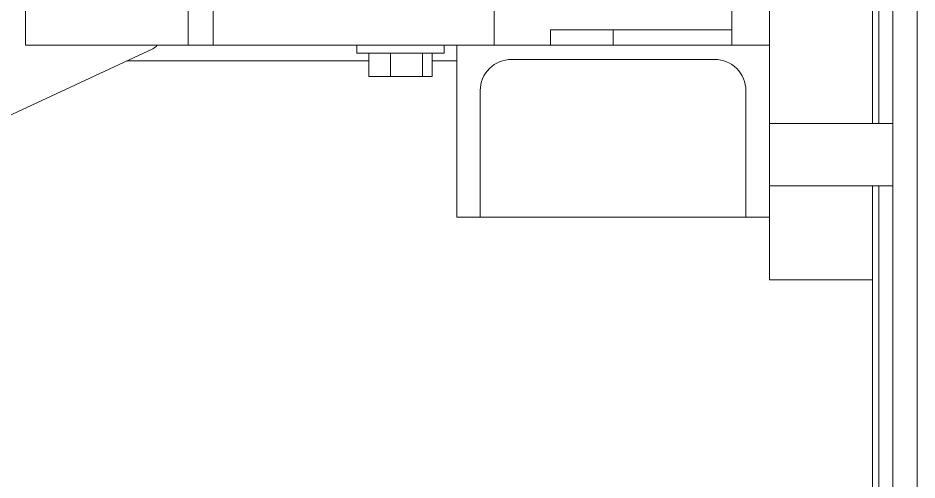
# Model space of a CAD drawing. Header units: millimetres. Extents: x -5 to 111, y -3 to 86.
# Drawn here: x 15.5746 to 15.8623, y 47.7309 to 47.8787 of the extents above; entities that cross this region are included whole.
import ezdxf

# ---------------------------------------------------------------- set-up
doc = ezdxf.new("R2010")
doc.units = ezdxf.units.MM
doc.layers.add('A1I6----E-', color=3, linetype='Continuous', lineweight=25)

# ---------------------------------------------------------------- blocks, each defined once
blk = doc.blocks.new('Gruppe-412')
at = {"layer": 'A1I6----E-', "linetype": 'Continuous', "lineweight": 9}
for p, q in [((-34.95245, 5.3014), (-34.95245, 5.5914)), ((-34.95045, 5.3014), (-34.95045, 5.5914)), ((-34.95245, 4.2064), (-34.95245, 5.2814)), ((-34.95045, 4.2664), (-34.95045, 5.2814))]:
    blk.add_line(p, q, dxfattribs=at)
blk.add_lwpolyline([(-34.94595, 6.5539), (-34.94595, 4.2689), (-34.9382, 4.2689), (-34.9382, 6.5539)], close=True, dxfattribs=at)
blk = doc.blocks.new('Gruppe-413')
at = {"layer": 'A1I6----E-', "linetype": 'Continuous', "lineweight": 9}
for p, q in [((-34.94595, 5.3014), (-34.98545, 5.3014)), ((-34.98545, 5.2814), (-34.94595, 5.2814))]:
    blk.add_line(p, q, dxfattribs=at)
blk = doc.blocks.new('Gruppe-415')
at = {"layer": 'A1I6----E-'}
for name in ['Gruppe-412', 'Gruppe-413']:
    blk.add_blockref(name, (0, 0), dxfattribs=at)
blk = doc.blocks.new('Gruppe-418')
at = {"layer": 'A1I6----E-', "linetype": 'Continuous', "lineweight": 9}
for p, q in [((-35.22345, 5.5664), (-35.22345, 5.3264)), ((-35.17145, 5.5664), (-35.17145, 5.3264)), ((-34.99745, 5.3264), (-34.99745, 5.5664)), ((-34.98545, 5.3264), (-34.98545, 5.5664)), ((-34.98545, 5.5664), (-34.98545, 5.3264)), ((-35.05545, 5.3264), (-35.05545, 5.3314)), ((-35.05545, 5.3314), (-35.03545, 5.3314)), ((-35.03545, 5.3314), (-35.03545, 5.3264)), ((-35.03545, 5.3314), (-34.99745, 5.3314)), ((-35.26542, 5.28677), (-35.18276, 5.32532)), ((-35.22345, 5.3264), (-35.21995, 5.3264)), ((-35.21995, 5.3264), (-35.17845, 5.3264)), ((-35.17845, 5.3264), (-35.17145, 5.3264)), ((-35.17145, 5.3264), (-35.16795, 5.3264)), ((-35.16795, 5.3264), (-35.16345, 5.3264)), ((-35.11745, 5.3264), (-35.11745, 5.3239)), ((-35.08945, 5.3239), (-35.08945, 5.3264)), ((-35.11745, 5.3239), (-35.09544, 5.3239)), ((-35.1136, 5.3239), (-35.1136, 5.3164)), ((-35.10662, 5.3239), (-35.10662, 5.3164)), ((-35.09646, 5.3239), (-35.09646, 5.3164)), ((-35.09544, 5.3239), (-35.08945, 5.3239)), ((-35.09329, 5.3239), (-35.09329, 5.3164)), ((-35.1136, 5.3214), (-35.19117, 5.3214)), ((-35.08545, 5.3214), (-35.09329, 5.3214)), ((-35.1136, 5.3164), (-35.10662, 5.3164)), ((-35.10662, 5.3164), (-35.09646, 5.3164)), ((-35.09646, 5.3164), (-35.09329, 5.3164)), ((-35.07795, 5.2714), (-34.99295, 5.2714)), ((-34.98545, 5.2714), (-34.98545, 5.2514)), ((-34.98545, 5.2514), (-34.95245, 5.2514))]:
    blk.add_line(p, q, dxfattribs=at)
at = {"layer": 'A1I6----E-', "linetype": 'Continuous', "lineweight": 9, "flags": 128}
for points in [[(-35.07345, 5.5539), (-35.07345, 5.5664), (-35.16345, 5.5664), (-35.16345, 5.3264), (-35.07345, 5.3264), (-35.07345, 5.3389), (-35.14145, 5.3389, -0.414214), (-35.15645, 5.3539), (-35.15645, 5.5389, -0.414214), (-35.14145, 5.5539)], [(-34.99295, 5.3119), (-34.99295, 5.2714), (-34.98545, 5.2714), (-34.98545, 5.3264), (-35.08545, 5.3264), (-35.08545, 5.2714), (-35.07795, 5.2714), (-35.07795, 5.3119, -0.414214), (-35.06795, 5.3219), (-35.00295, 5.3219, -0.414214)]]:
    blk.add_lwpolyline(points, format="xyb", close=True, dxfattribs=at)
at = {"layer": 'A1I6----E-', "linetype": 'Continuous', "lineweight": 9}
blk.add_arc((-35.18445, 5.32895), 0.004, 295, 320.4263, dxfattribs=at)

msp = doc.modelspace()

# ---------------------------------------------------------------- block references
at = {"layer": 'A1I6----E-'}
for name in ['Gruppe-415', 'Gruppe-418']:
    msp.add_blockref(name, (50.80045, 42.5436), dxfattribs=at)

doc.saveas('drawing.dxf')
